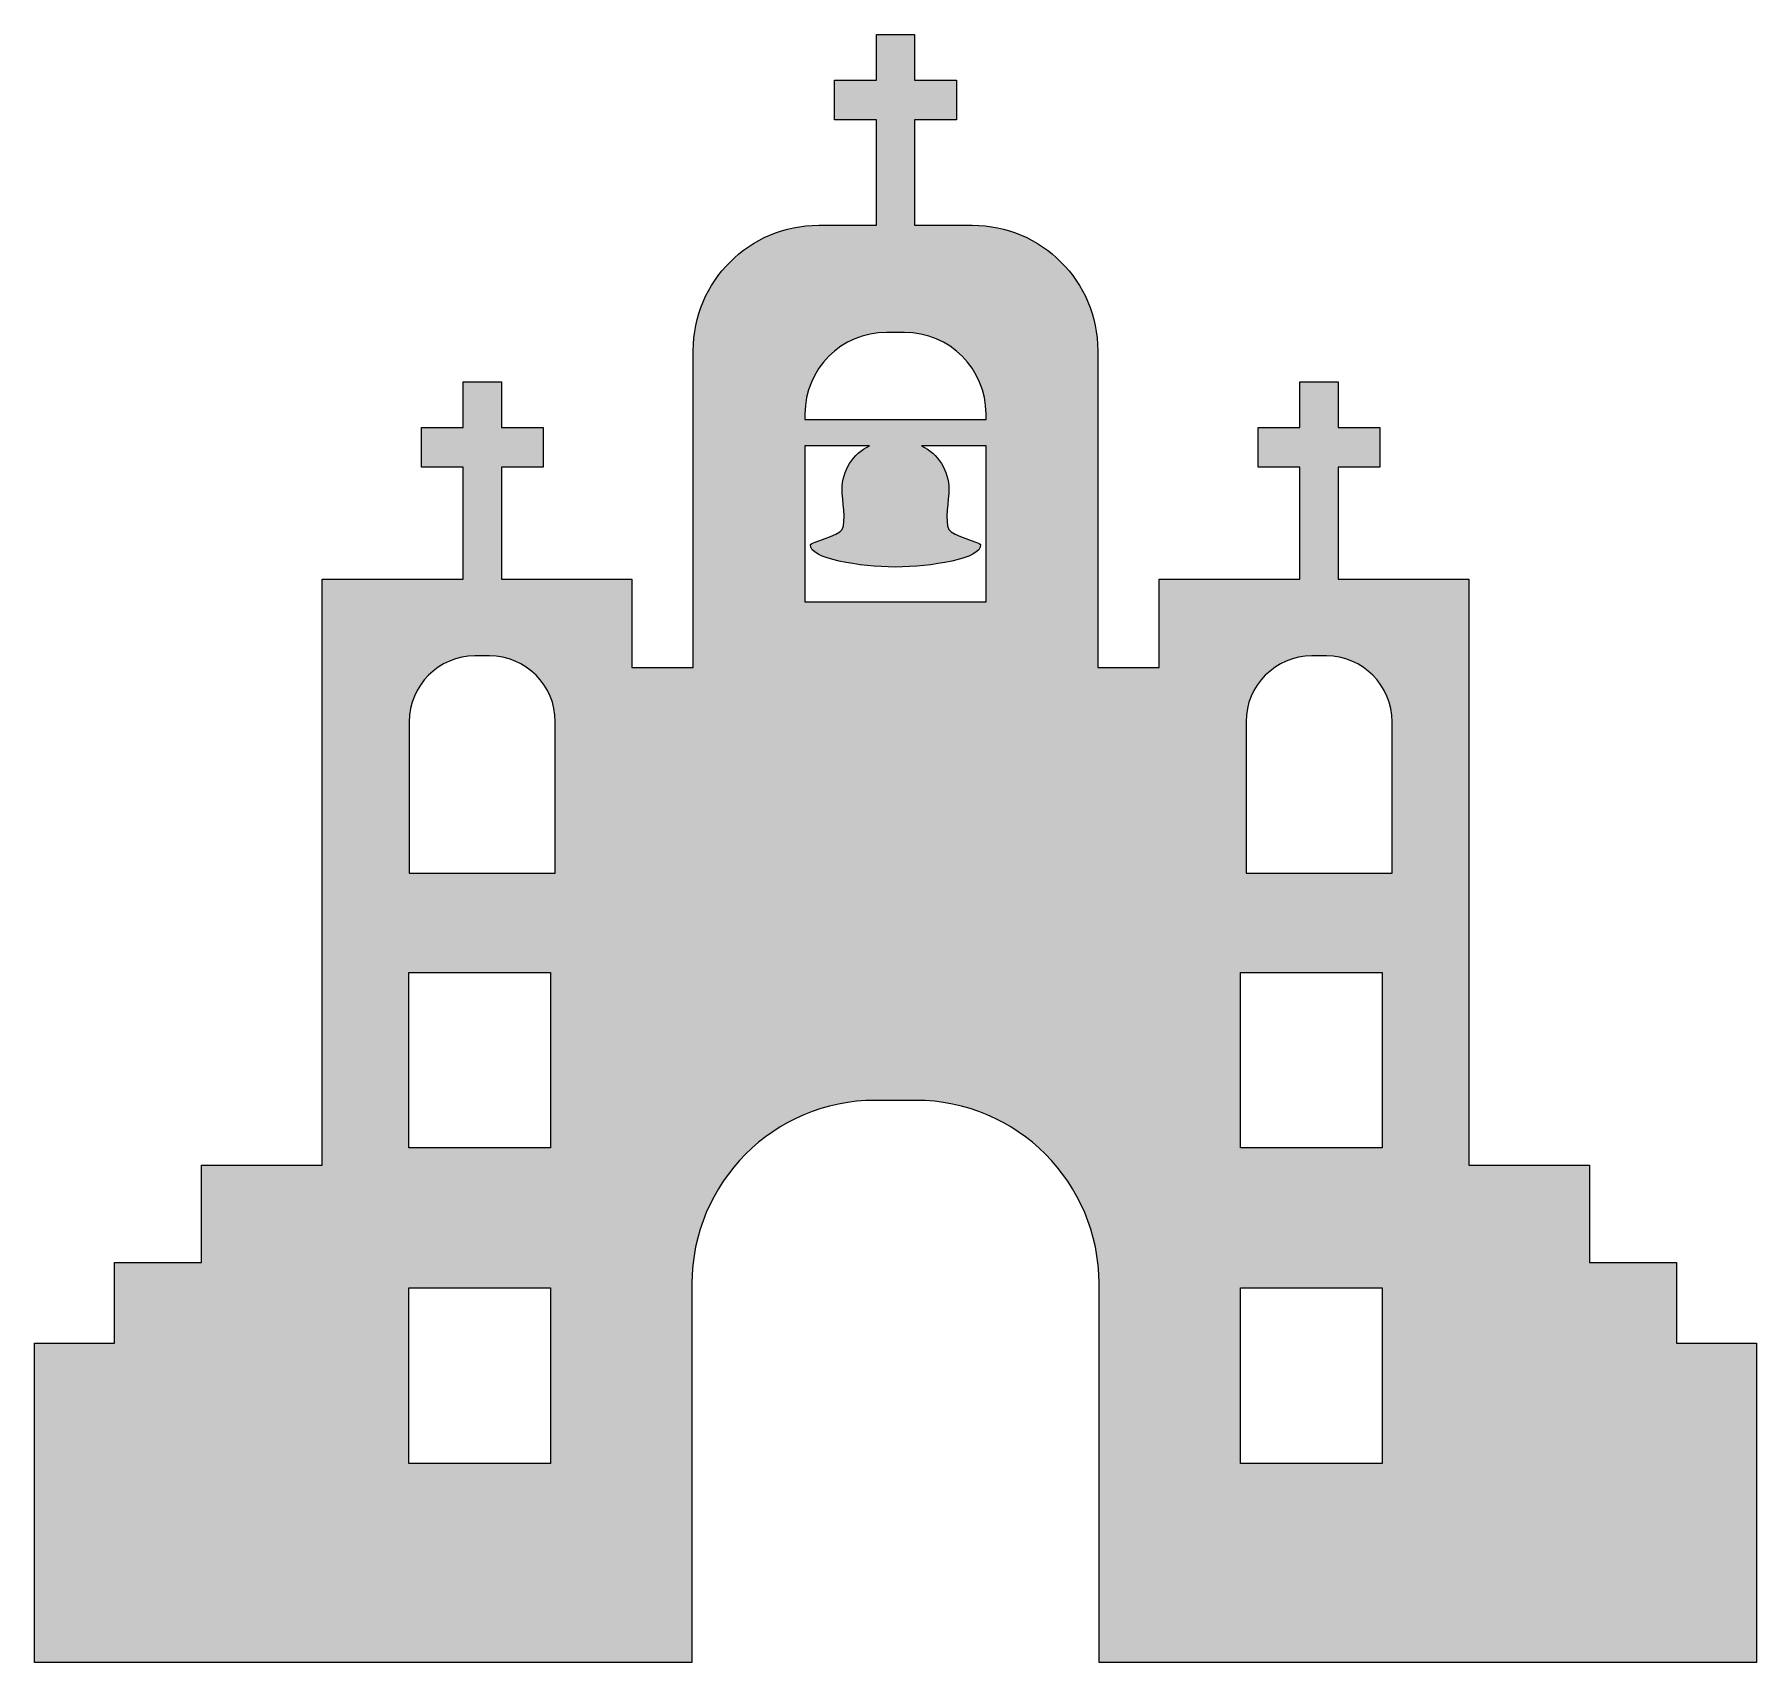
# Model space of a CAD drawing. Header units: inches. Extents: x 0 to 102, y 0 to 96.
import ezdxf

# ---------------------------------------------------------------- set-up
doc = ezdxf.new("R2010")
doc.units = ezdxf.units.IN
doc.header["$MEASUREMENT"] = 0
doc.layers.add('Layer 1', color=7, linetype='Continuous')

msp = doc.modelspace()

# ---------------------------------------------------------------- hatches: boundary and pattern name
at = {"layer": 'Layer 1', "true_color": 0xcc3427}
h = msp.add_hatch(color=22, dxfattribs=at)
h.dxf.hatch_style = 2
edge = h.paths.add_edge_path()
edge.add_spline(control_points=[(96.88, 23.6), (96.88, 23.6), (91.75, 23.6), (91.75, 23.6), (91.75, 23.6), (91.75, 29.35), (91.75, 29.35), (91.75, 29.35), (84.62, 29.35), (84.62, 29.35), (84.62, 29.35), (84.62, 63.93), (84.62, 63.93), (84.62, 63.93), (76.92, 63.93), (76.92, 63.93), (76.92, 63.93), (76.92, 70.53), (76.92, 70.53), (76.92, 70.53), (79.38, 70.53), (79.38, 70.53), (79.38, 70.53), (79.38, 72.86), (79.38, 72.86), (79.38, 72.86), (76.92, 72.86), (76.92, 72.86), (76.92, 72.86), (76.92, 75.56), (76.92, 75.56), (76.92, 75.56), (74.66, 75.56), (74.66, 75.56), (74.66, 75.56), (74.66, 72.86), (74.66, 72.86), (74.66, 72.86), (72.2, 72.86), (72.2, 72.86), (72.2, 72.86), (72.2, 70.53), (72.2, 70.53), (72.2, 70.53), (74.66, 70.53), (74.66, 70.53), (74.66, 70.53), (74.66, 63.93), (74.66, 63.93), (74.66, 63.93), (66.35, 63.93), (66.35, 63.93), (66.35, 63.93), (66.35, 58.71), (66.35, 58.71), (66.35, 58.71), (62.73, 58.71), (62.73, 58.71), (62.73, 58.71), (62.73, 77.4), (62.73, 77.4), (62.73, 81.49), (59.42, 84.8), (55.33, 84.8), (55.33, 84.8), (51.93, 84.8), (51.93, 84.8), (51.93, 84.8), (51.93, 91.03), (51.93, 91.03), (51.93, 91.03), (54.39, 91.03), (54.39, 91.03), (54.39, 91.03), (54.39, 93.36), (54.39, 93.36), (54.39, 93.36), (51.93, 93.36), (51.93, 93.36), (51.93, 93.36), (51.93, 96.06), (51.93, 96.06), (51.93, 96.06), (49.67, 96.06), (49.67, 96.06), (49.67, 96.06), (49.67, 93.36), (49.67, 93.36), (49.67, 93.36), (47.21, 93.36), (47.21, 93.36), (47.21, 93.36), (47.21, 91.03), (47.21, 91.03), (47.21, 91.03), (49.67, 91.03), (49.67, 91.03), (49.67, 91.03), (49.67, 84.8), (49.67, 84.8), (49.67, 84.8), (46.27, 84.8), (46.27, 84.8), (42.18, 84.8), (38.87, 81.49), (38.87, 77.4), (38.87, 77.4), (38.87, 58.71), (38.87, 58.71), (38.87, 58.71), (35.25, 58.71), (35.25, 58.71), (35.25, 58.71), (35.25, 63.93), (35.25, 63.93), (35.25, 63.93), (27.55, 63.93), (27.55, 63.93), (27.55, 63.93), (27.55, 70.53), (27.55, 70.53), (27.55, 70.53), (30.01, 70.53), (30.01, 70.53), (30.01, 70.53), (30.01, 72.86), (30.01, 72.86), (30.01, 72.86), (27.55, 72.86), (27.55, 72.86), (27.55, 72.86), (27.55, 75.56), (27.55, 75.56), (27.55, 75.56), (25.29, 75.56), (25.29, 75.56), (25.29, 75.56), (25.29, 72.86), (25.29, 72.86), (25.29, 72.86), (22.83, 72.86), (22.83, 72.86), (22.83, 72.86), (22.83, 70.53), (22.83, 70.53), (22.83, 70.53), (25.29, 70.53), (25.29, 70.53), (25.29, 70.53), (25.29, 63.93), (25.29, 63.93), (25.29, 63.93), (16.98, 63.93), (16.98, 63.93), (16.98, 63.93), (16.98, 29.35), (16.98, 29.35), (16.98, 29.35), (9.85, 29.35), (9.85, 29.35), (9.85, 29.35), (9.85, 23.6), (9.85, 23.6), (9.85, 23.6), (4.72, 23.6), (4.72, 23.6), (4.72, 23.6), (4.72, 18.84), (4.72, 18.84), (4.72, 18.84), (0, 18.84), (0, 18.84), (0, 18.84), (0, 0), (0, 0), (0, 0), (4.72, 0), (4.72, 0), (4.72, 0), (9.85, 0), (9.85, 0), (9.85, 0), (12.72, 0), (12.72, 0), (12.72, 0), (18.68, 0), (18.68, 0), (18.68, 0), (33.66, 0), (33.66, 0), (33.66, 0), (38.79, 0), (38.79, 0), (38.79, 0), (38.79, 22.35), (38.79, 22.35), (38.79, 28.32), (43.63, 33.17), (49.61, 33.17), (49.61, 33.17), (51.99, 33.17), (51.99, 33.17), (57.97, 33.17), (62.81, 28.32), (62.81, 22.35), (62.81, 22.35), (62.81, 0), (62.81, 0), (62.81, 0), (67.94, 0), (67.94, 0), (67.94, 0), (82.92, 0), (82.92, 0), (82.92, 0), (88.88, 0), (88.88, 0), (88.88, 0), (91.75, 0), (91.75, 0), (91.75, 0), (96.88, 0), (96.88, 0), (96.88, 0), (101.6, 0), (101.6, 0), (101.6, 0), (101.6, 18.84), (101.6, 18.84), (101.6, 18.84), (96.88, 18.84), (96.88, 18.84), (96.88, 18.84), (96.88, 23.6), (96.88, 23.6)], knot_values=[0, 0, 0, 0, 1, 1, 1, 2, 2, 2, 3, 3, 3, 4, 4, 4, 5, 5, 5, 6, 6, 6, 7, 7, 7, 8, 8, 8, 9, 9, 9, 10, 10, 10, 11, 11, 11, 12, 12, 12, 13, 13, 13, 14, 14, 14, 15, 15, 15, 16, 16, 16, 17, 17, 17, 18, 18, 18, 19, 19, 19, 20, 20, 20, 21, 21, 21, 22, 22, 22, 23, 23, 23, 24, 24, 24, 25, 25, 25, 26, 26, 26, 27, 27, 27, 28, 28, 28, 29, 29, 29, 30, 30, 30, 31, 31, 31, 32, 32, 32, 33, 33, 33, 34, 34, 34, 35, 35, 35, 36, 36, 36, 37, 37, 37, 38, 38, 38, 39, 39, 39, 40, 40, 40, 41, 41, 41, 42, 42, 42, 43, 43, 43, 44, 44, 44, 45, 45, 45, 46, 46, 46, 47, 47, 47, 48, 48, 48, 49, 49, 49, 50, 50, 50, 51, 51, 51, 52, 52, 52, 53, 53, 53, 54, 54, 54, 55, 55, 55, 56, 56, 56, 57, 57, 57, 58, 58, 58, 59, 59, 59, 60, 60, 60, 61, 61, 61, 62, 62, 62, 63, 63, 63, 64, 64, 64, 65, 65, 65, 66, 66, 66, 67, 67, 67, 68, 68, 68, 69, 69, 69, 70, 70, 70, 71, 71, 71, 72, 72, 72, 73, 73, 73, 74, 74, 74, 75, 75, 75, 76, 76, 76, 77, 77, 77, 78, 78, 78, 78], degree=3, periodic=1)
h.paths.add_polyline_path([(22.09, 40.72), (30.44, 40.72), (30.44, 30.36), (22.09, 30.36)])
h.paths.add_polyline_path([(30.44, 11.75), (22.09, 11.75), (22.09, 22.11), (30.44, 22.11)])
edge = h.paths.add_edge_path()
edge.add_spline(control_points=[(30.73, 46.57), (30.73, 46.57), (22.11, 46.57), (22.11, 46.57), (22.11, 46.57), (22.11, 55.5), (22.11, 55.5), (22.11, 57.65), (23.85, 59.39), (25.99, 59.39), (25.99, 59.39), (26.85, 59.39), (26.85, 59.39), (28.99, 59.39), (30.73, 57.65), (30.73, 55.5), (30.73, 55.5), (30.73, 46.57), (30.73, 46.57)], knot_values=[0, 0, 0, 0, 1, 1, 1, 2, 2, 2, 3, 3, 3, 4, 4, 4, 5, 5, 5, 6, 6, 6, 6], degree=3, periodic=1)
edge = h.paths.add_edge_path()
edge.add_spline(control_points=[(56.14, 62.58), (56.14, 62.58), (45.46, 62.58), (45.46, 62.58), (45.46, 62.58), (45.46, 71.79), (45.46, 71.79), (45.46, 71.79), (49.26, 71.79), (49.26, 71.79), (48.3, 71.32), (47.65, 70.34), (47.65, 69.2), (47.65, 68.64), (47.91, 67.31), (47.65, 66.85), (47.44, 66.48), (45.81, 66.08), (45.79, 65.96), (45.75, 65.53), (46.45, 65.22), (47.47, 64.99), (49.65, 64.52), (51.94, 64.52), (54.13, 64.99), (55.15, 65.22), (55.85, 65.53), (55.81, 65.96), (55.79, 66.08), (54.16, 66.48), (53.95, 66.85), (53.69, 67.31), (53.95, 68.64), (53.95, 69.2), (53.95, 70.34), (53.3, 71.32), (52.34, 71.79), (52.34, 71.79), (56.14, 71.79), (56.14, 71.79), (56.14, 71.79), (56.14, 62.58), (56.14, 62.58)], knot_values=[0, 0, 0, 0, 1, 1, 1, 2, 2, 2, 3, 3, 3, 4, 4, 4, 5, 5, 5, 6, 6, 6, 7, 7, 7, 8, 8, 8, 9, 9, 9, 10, 10, 10, 11, 11, 11, 12, 12, 12, 13, 13, 13, 14, 14, 14, 14], degree=3, periodic=1)
edge = h.paths.add_edge_path()
edge.add_spline(control_points=[(56.14, 73.35), (56.14, 73.35), (45.46, 73.35), (45.46, 73.35), (45.46, 73.35), (45.46, 73.67), (45.46, 73.67), (45.46, 76.33), (47.61, 78.48), (50.27, 78.48), (50.27, 78.48), (51.33, 78.48), (51.33, 78.48), (53.99, 78.48), (56.14, 76.33), (56.14, 73.67), (56.14, 73.67), (56.14, 73.35), (56.14, 73.35)], knot_values=[0, 0, 0, 0, 1, 1, 1, 2, 2, 2, 3, 3, 3, 4, 4, 4, 5, 5, 5, 6, 6, 6, 6], degree=3, periodic=1)
h.paths.add_polyline_path([(79.51, 11.75), (71.16, 11.75), (71.16, 22.11), (79.51, 22.11)])
h.paths.add_polyline_path([(79.51, 30.36), (71.16, 30.36), (71.16, 40.72), (79.51, 40.72)])
edge = h.paths.add_edge_path()
edge.add_spline(control_points=[(80.1, 46.57), (80.1, 46.57), (71.48, 46.57), (71.48, 46.57), (71.48, 46.57), (71.48, 55.5), (71.48, 55.5), (71.48, 57.65), (73.22, 59.39), (75.37, 59.39), (75.37, 59.39), (76.22, 59.39), (76.22, 59.39), (78.36, 59.39), (80.1, 57.65), (80.1, 55.5), (80.1, 55.5), (80.1, 46.57), (80.1, 46.57)], knot_values=[0, 0, 0, 0, 1, 1, 1, 2, 2, 2, 3, 3, 3, 4, 4, 4, 5, 5, 5, 6, 6, 6, 6], degree=3, periodic=1)

# ---------------------------------------------------------------- linework, layer by layer
at = {"layer": 'Layer 1', "lineweight": 0}
for points in [[(22.09, 40.72), (30.44, 40.72), (30.44, 30.36), (22.09, 30.36), (22.09, 40.72)], [(79.51, 30.36), (71.16, 30.36), (71.16, 40.72), (79.51, 40.72), (79.51, 30.36)], [(30.44, 11.75), (22.09, 11.75), (22.09, 22.11), (30.44, 22.11), (30.44, 11.75)], [(79.51, 11.75), (71.16, 11.75), (71.16, 22.11), (79.51, 22.11), (79.51, 11.75)]]:
    msp.add_lwpolyline(points, dxfattribs=at)
for points, knots in [([(96.88, 23.6), (96.88, 23.6), (91.75, 23.6), (91.75, 23.6), (91.75, 23.6), (91.75, 29.35), (91.75, 29.35), (91.75, 29.35), (84.62, 29.35), (84.62, 29.35), (84.62, 29.35), (84.62, 63.93), (84.62, 63.93), (84.62, 63.93), (76.92, 63.93), (76.92, 63.93), (76.92, 63.93), (76.92, 70.53), (76.92, 70.53), (76.92, 70.53), (79.38, 70.53), (79.38, 70.53), (79.38, 70.53), (79.38, 72.86), (79.38, 72.86), (79.38, 72.86), (76.92, 72.86), (76.92, 72.86), (76.92, 72.86), (76.92, 75.56), (76.92, 75.56), (76.92, 75.56), (74.66, 75.56), (74.66, 75.56), (74.66, 75.56), (74.66, 72.86), (74.66, 72.86), (74.66, 72.86), (72.2, 72.86), (72.2, 72.86), (72.2, 72.86), (72.2, 70.53), (72.2, 70.53), (72.2, 70.53), (74.66, 70.53), (74.66, 70.53), (74.66, 70.53), (74.66, 63.93), (74.66, 63.93), (74.66, 63.93), (66.35, 63.93), (66.35, 63.93), (66.35, 63.93), (66.35, 58.71), (66.35, 58.71), (66.35, 58.71), (62.73, 58.71), (62.73, 58.71), (62.73, 58.71), (62.73, 77.4), (62.73, 77.4), (62.73, 81.49), (59.42, 84.8), (55.33, 84.8), (55.33, 84.8), (51.93, 84.8), (51.93, 84.8), (51.93, 84.8), (51.93, 91.03), (51.93, 91.03), (51.93, 91.03), (54.39, 91.03), (54.39, 91.03), (54.39, 91.03), (54.39, 93.36), (54.39, 93.36), (54.39, 93.36), (51.93, 93.36), (51.93, 93.36), (51.93, 93.36), (51.93, 96.06), (51.93, 96.06), (51.93, 96.06), (49.67, 96.06), (49.67, 96.06), (49.67, 96.06), (49.67, 93.36), (49.67, 93.36), (49.67, 93.36), (47.21, 93.36), (47.21, 93.36), (47.21, 93.36), (47.21, 91.03), (47.21, 91.03), (47.21, 91.03), (49.67, 91.03), (49.67, 91.03), (49.67, 91.03), (49.67, 84.8), (49.67, 84.8), (49.67, 84.8), (46.27, 84.8), (46.27, 84.8), (42.18, 84.8), (38.87, 81.49), (38.87, 77.4), (38.87, 77.4), (38.87, 58.71), (38.87, 58.71), (38.87, 58.71), (35.25, 58.71), (35.25, 58.71), (35.25, 58.71), (35.25, 63.93), (35.25, 63.93), (35.25, 63.93), (27.55, 63.93), (27.55, 63.93), (27.55, 63.93), (27.55, 70.53), (27.55, 70.53), (27.55, 70.53), (30.01, 70.53), (30.01, 70.53), (30.01, 70.53), (30.01, 72.86), (30.01, 72.86), (30.01, 72.86), (27.55, 72.86), (27.55, 72.86), (27.55, 72.86), (27.55, 75.56), (27.55, 75.56), (27.55, 75.56), (25.29, 75.56), (25.29, 75.56), (25.29, 75.56), (25.29, 72.86), (25.29, 72.86), (25.29, 72.86), (22.83, 72.86), (22.83, 72.86), (22.83, 72.86), (22.83, 70.53), (22.83, 70.53), (22.83, 70.53), (25.29, 70.53), (25.29, 70.53), (25.29, 70.53), (25.29, 63.93), (25.29, 63.93), (25.29, 63.93), (16.98, 63.93), (16.98, 63.93), (16.98, 63.93), (16.98, 29.35), (16.98, 29.35), (16.98, 29.35), (9.85, 29.35), (9.85, 29.35), (9.85, 29.35), (9.85, 23.6), (9.85, 23.6), (9.85, 23.6), (4.72, 23.6), (4.72, 23.6), (4.72, 23.6), (4.72, 18.84), (4.72, 18.84), (4.72, 18.84), (0, 18.84), (0, 18.84), (0, 18.84), (0, 0), (0, 0), (0, 0), (4.72, 0), (4.72, 0), (4.72, 0), (9.85, 0), (9.85, 0), (9.85, 0), (12.72, 0), (12.72, 0), (12.72, 0), (18.68, 0), (18.68, 0), (18.68, 0), (33.66, 0), (33.66, 0), (33.66, 0), (38.79, 0), (38.79, 0), (38.79, 0), (38.79, 22.35), (38.79, 22.35), (38.79, 28.32), (43.63, 33.17), (49.61, 33.17), (49.61, 33.17), (51.99, 33.17), (51.99, 33.17), (57.97, 33.17), (62.81, 28.32), (62.81, 22.35), (62.81, 22.35), (62.81, 0), (62.81, 0), (62.81, 0), (67.94, 0), (67.94, 0), (67.94, 0), (82.92, 0), (82.92, 0), (82.92, 0), (88.88, 0), (88.88, 0), (88.88, 0), (91.75, 0), (91.75, 0), (91.75, 0), (96.88, 0), (96.88, 0), (96.88, 0), (101.6, 0), (101.6, 0), (101.6, 0), (101.6, 18.84), (101.6, 18.84), (101.6, 18.84), (96.88, 18.84), (96.88, 18.84), (96.88, 18.84), (96.88, 23.6), (96.88, 23.6)], [0, 0, 0, 0, 1, 1, 1, 2, 2, 2, 3, 3, 3, 4, 4, 4, 5, 5, 5, 6, 6, 6, 7, 7, 7, 8, 8, 8, 9, 9, 9, 10, 10, 10, 11, 11, 11, 12, 12, 12, 13, 13, 13, 14, 14, 14, 15, 15, 15, 16, 16, 16, 17, 17, 17, 18, 18, 18, 19, 19, 19, 20, 20, 20, 21, 21, 21, 22, 22, 22, 23, 23, 23, 24, 24, 24, 25, 25, 25, 26, 26, 26, 27, 27, 27, 28, 28, 28, 29, 29, 29, 30, 30, 30, 31, 31, 31, 32, 32, 32, 33, 33, 33, 34, 34, 34, 35, 35, 35, 36, 36, 36, 37, 37, 37, 38, 38, 38, 39, 39, 39, 40, 40, 40, 41, 41, 41, 42, 42, 42, 43, 43, 43, 44, 44, 44, 45, 45, 45, 46, 46, 46, 47, 47, 47, 48, 48, 48, 49, 49, 49, 50, 50, 50, 51, 51, 51, 52, 52, 52, 53, 53, 53, 54, 54, 54, 55, 55, 55, 56, 56, 56, 57, 57, 57, 58, 58, 58, 59, 59, 59, 60, 60, 60, 61, 61, 61, 62, 62, 62, 63, 63, 63, 64, 64, 64, 65, 65, 65, 66, 66, 66, 67, 67, 67, 68, 68, 68, 69, 69, 69, 70, 70, 70, 71, 71, 71, 72, 72, 72, 73, 73, 73, 74, 74, 74, 75, 75, 75, 76, 76, 76, 77, 77, 77, 78, 78, 78, 78]), ([(56.14, 73.35), (56.14, 73.35), (45.46, 73.35), (45.46, 73.35), (45.46, 73.35), (45.46, 73.67), (45.46, 73.67), (45.46, 76.33), (47.61, 78.48), (50.27, 78.48), (50.27, 78.48), (51.33, 78.48), (51.33, 78.48), (53.99, 78.48), (56.14, 76.33), (56.14, 73.67), (56.14, 73.67), (56.14, 73.35), (56.14, 73.35)], [0, 0, 0, 0, 1, 1, 1, 2, 2, 2, 3, 3, 3, 4, 4, 4, 5, 5, 5, 6, 6, 6, 6]), ([(56.14, 62.58), (56.14, 62.58), (45.46, 62.58), (45.46, 62.58), (45.46, 62.58), (45.46, 71.79), (45.46, 71.79), (45.46, 71.79), (49.26, 71.79), (49.26, 71.79), (48.3, 71.32), (47.65, 70.34), (47.65, 69.2), (47.65, 68.64), (47.91, 67.31), (47.65, 66.85), (47.44, 66.48), (45.81, 66.08), (45.79, 65.96), (45.75, 65.53), (46.45, 65.22), (47.47, 64.99), (49.65, 64.52), (51.94, 64.52), (54.13, 64.99), (55.15, 65.22), (55.85, 65.53), (55.81, 65.96), (55.79, 66.08), (54.16, 66.48), (53.95, 66.85), (53.69, 67.31), (53.95, 68.64), (53.95, 69.2), (53.95, 70.34), (53.3, 71.32), (52.34, 71.79), (52.34, 71.79), (56.14, 71.79), (56.14, 71.79), (56.14, 71.79), (56.14, 62.58), (56.14, 62.58)], [0, 0, 0, 0, 1, 1, 1, 2, 2, 2, 3, 3, 3, 4, 4, 4, 5, 5, 5, 6, 6, 6, 7, 7, 7, 8, 8, 8, 9, 9, 9, 10, 10, 10, 11, 11, 11, 12, 12, 12, 13, 13, 13, 14, 14, 14, 14]), ([(30.73, 46.57), (30.73, 46.57), (22.11, 46.57), (22.11, 46.57), (22.11, 46.57), (22.11, 55.5), (22.11, 55.5), (22.11, 57.65), (23.85, 59.39), (25.99, 59.39), (25.99, 59.39), (26.85, 59.39), (26.85, 59.39), (28.99, 59.39), (30.73, 57.65), (30.73, 55.5), (30.73, 55.5), (30.73, 46.57), (30.73, 46.57)], [0, 0, 0, 0, 1, 1, 1, 2, 2, 2, 3, 3, 3, 4, 4, 4, 5, 5, 5, 6, 6, 6, 6]), ([(80.1, 46.57), (80.1, 46.57), (71.48, 46.57), (71.48, 46.57), (71.48, 46.57), (71.48, 55.5), (71.48, 55.5), (71.48, 57.65), (73.22, 59.39), (75.37, 59.39), (75.37, 59.39), (76.22, 59.39), (76.22, 59.39), (78.36, 59.39), (80.1, 57.65), (80.1, 55.5), (80.1, 55.5), (80.1, 46.57), (80.1, 46.57)], [0, 0, 0, 0, 1, 1, 1, 2, 2, 2, 3, 3, 3, 4, 4, 4, 5, 5, 5, 6, 6, 6, 6])]:
    msp.add_open_spline(points, degree=3, knots=knots, dxfattribs=at)

doc.saveas('drawing.dxf')
